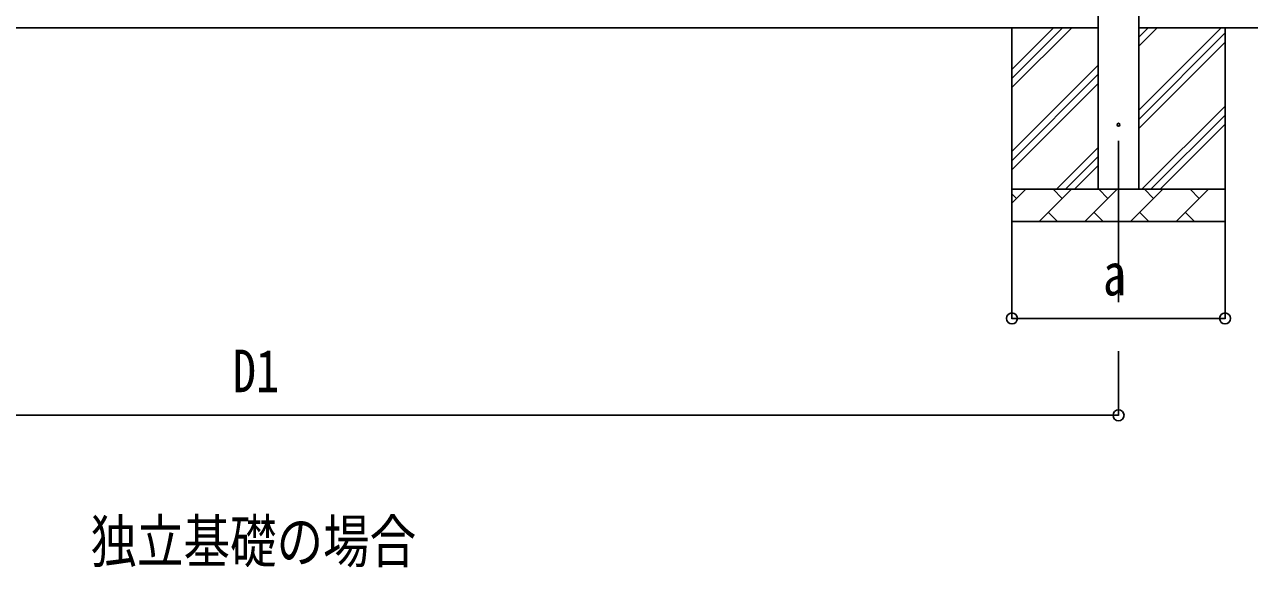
# Model space of a CAD drawing. Units: millimetres, scale not verified. Extents: x -16820 to 16820, y -11880 to 11880.
# Drawn here: x -10952 to -7160, y -3720 to -2039 of the extents above; entities that cross this region are included whole.
import ezdxf
from ezdxf.enums import TextEntityAlignment as Align

# ---------------------------------------------------------------- set-up
doc = ezdxf.new("R2010")
doc.units = ezdxf.units.MM
doc.header["$LTSCALE"] = 50
for name, color, linetype in [('0-2_USER1', 3, 'Continuous'), ('0-3_YKK_12', 2, 'Continuous'), ('0-4_YKK_13', 4, 'Continuous'), ('0-5_YKK_A1', 4, 'Continuous'), ('0-6_YKK_D', 6, 'Continuous')]:
    doc.layers.add(name, color=color, linetype=linetype)
doc.styles.add('ＭＳ ゴシック', font='')
doc.styles.get('ＭＳ ゴシック').set_extended_font_data('MS Gothic')

msp = doc.modelspace()

# ---------------------------------------------------------------- linework, layer by layer
at = {"layer": '0-3_YKK_12'}
msp.add_line((-7565.42, -2399), (-7565.42, -2899), dxfattribs=at)
at = {"layer": '0-4_YKK_13'}
msp.add_circle((-7565.42, -2349), 4.5, dxfattribs=at)
at = {"layer": '0-5_YKK_A1'}
for p, q in [((-7627.92, -2549), (-7627.92, 251)), ((-7502.92, 251), (-7502.92, -2549)), ((-7627.92, -2049), (-12775.92, -2049)), ((-7895.42, -2049), (-7895.42, -2649)), ((-7895.42, -2234.05), (-7710.37, -2049)), ((-7895.42, -2205.77), (-7738.65, -2049)), ((-7895.42, -2177.48), (-7766.94, -2049)), ((-7502.92, -2049), (-6732.92, -2049)), ((-7502.92, -2304.1), (-7247.82, -2049)), ((-7502.92, -2106.11), (-7445.81, -2049)), ((-7502.92, -2077.82), (-7474.1, -2049)), ((-7502.92, -2332.38), (-7235.42, -2064.88)), ((-7235.42, -2049), (-7235.42, -2649)), ((-7502.92, -2360.67), (-7235.42, -2093.17)), ((-7895.42, -2432.04), (-7627.92, -2164.54)), ((-7895.42, -2460.32), (-7627.92, -2192.82)), ((-7895.42, -2488.61), (-7627.92, -2221.11)), ((-7493.26, -2549), (-7235.42, -2291.16)), ((-7464.98, -2549), (-7235.42, -2319.44)), ((-7436.69, -2549), (-7235.42, -2347.73)), ((-7757.82, -2549), (-7627.92, -2419.1)), ((-7729.54, -2549), (-7627.92, -2447.38)), ((-7701.25, -2549), (-7627.92, -2475.67)), ((-7895.42, -2549), (-7235.42, -2549)), ((-7895.42, -2591.89), (-7852.53, -2549)), ((-7881.08, -2577.55), (-7895.42, -2563.21)), ((-7811.11, -2649), (-7711.11, -2549)), ((-7739.66, -2577.55), (-7768.21, -2549)), ((-7669.68, -2649), (-7569.68, -2549)), ((-7598.24, -2577.55), (-7626.79, -2549)), ((-7528.26, -2649), (-7428.26, -2549)), ((-7456.82, -2577.55), (-7485.37, -2549)), ((-7386.84, -2649), (-7286.84, -2549)), ((-7315.4, -2577.55), (-7343.95, -2549)), ((-7238.71, -2549), (-7235.42, -2545.72)), ((-7235.42, -2649), (-7895.42, -2649)), ((-7782.55, -2620.45), (-7754, -2649)), ((-7641.13, -2620.45), (-7612.58, -2649)), ((-7499.71, -2620.45), (-7471.16, -2649)), ((-7358.29, -2620.45), (-7329.74, -2649))]:
    msp.add_line(p, q, dxfattribs=at)
at = {"layer": '0-6_YKK_D'}
for p, q in [((-7895.42, -2650), (-7895.42, -2950)), ((-7235.42, -2650), (-7235.42, -2950)), ((-7235.42, -2949), (-7895.42, -2949)), ((-7565.42, -3050), (-7565.42, -3250)), ((-12838.42, -3249), (-7565.42, -3249))]:
    msp.add_line(p, q, dxfattribs=at)
for centre in [(-7895.42, -2949), (-7235.42, -2949), (-7565.42, -3249)]:
    msp.add_circle(centre, 17, dxfattribs=at)

# ---------------------------------------------------------------- texts
at = {"layer": '0-2_USER1', "style": 'ＭＳ ゴシック', "width": 0.8}
msp.add_text('独立基礎の場合', height=132, dxfattribs=at).set_placement((-10748.09, -3744.85), align=Align.BOTTOM_LEFT)
at = {"layer": '0-6_YKK_D', "style": 'ＭＳ ゴシック', "width": 0.8}
for s, p in [('a', (-7613.42, -2917)), ('D1', (-10307.52, -3217))]:
    msp.add_text(s, height=132, dxfattribs=at).set_placement(p, align=Align.BOTTOM_LEFT)

doc.saveas('drawing.dxf')
